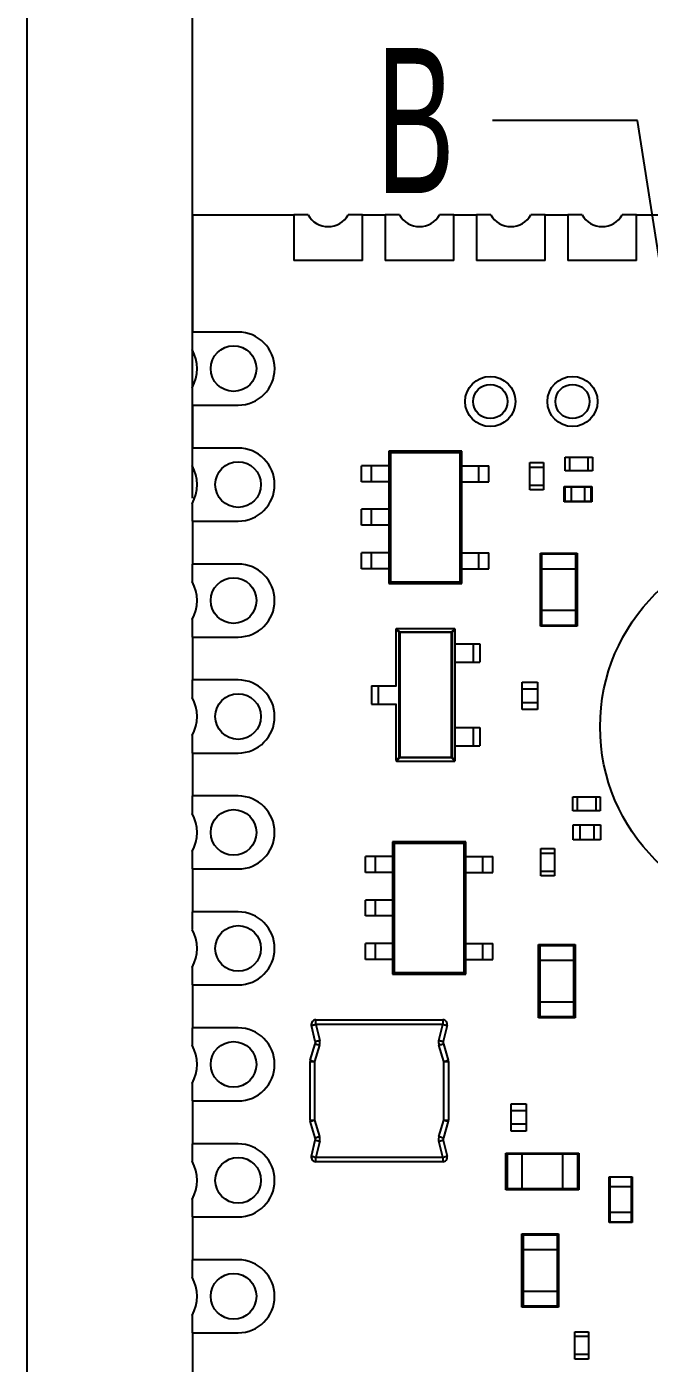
# Model space of a CAD drawing. Extents: x 13 to 282, y 8 to 200.
# Drawn here: x 12.8 to 40, y 106.4 to 165 of the extents above; entities that cross this region are included whole.
import ezdxf

# ---------------------------------------------------------------- set-up
doc = ezdxf.new("R2010")
doc.units = 0
doc.layers.get('0').update_dxf_attribs({"linetype": 'CONTINUOUS'})
doc.styles.add('SLDTEXTSTYLE0', font='TXT', dxfattribs={"width": 0.605})
doc.dimstyles.new('SLDDIMSTYLE0', dxfattribs={"dimtxt": 3.081982, "dimasz": 3.302, "dimexe": 0, "dimexo": 0.0625, "dimgap": 0.770496, "dimtad": 1, "dimdec": 1, "dimlfac": 0.5, "dimrnd": 1e-09, "dimzin": 12, "dimtxsty": 'SLDTEXTSTYLE0', "dimsah": 1, "dimcen": 0.09, "dimazin": 3, "dimtfac": 1, "dimtdec": 1, "dimtofl": 0, "dimtmove": 0, "dimatfit": 3, "dimtolj": 1, "dimtzin": 12})
doc.dimstyles.new('SLDDIMSTYLE4', dxfattribs={"dimtxt": 0.18, "dimasz": 3.302, "dimexe": 0, "dimexo": 0.0625, "dimgap": 0, "dimtad": 0, "dimtih": 1, "dimtoh": 1, "dimdec": 0, "dimrnd": 1e-09, "dimzin": 0, "dimtxsty": 'STANDARD', "dimblk1": 'NONE', "dimblk2": 'NONE', "dimsah": 1, "dimcen": 0.09, "dimazin": 3, "dimtfac": 3.302, "dimtdec": 0, "dimtofl": 0, "dimtmove": 0, "dimatfit": 3, "dimtolj": 1, "dimtzin": 0})

# ---------------------------------------------------------------- blocks, each defined once
blk = doc.blocks.new('_D_13')
at = {"color": 7, "linetype": 'CONTINUOUS'}
for p, q in [((20.034, 144.338), (20.034, 170.275)), ((43.845, 141.617), (43.845, 170.275)), ((43.845, 169.275), (20.034, 169.275))]:
    blk.add_line(p, q, dxfattribs=at)
for points in [[(20.034, 169.275), (23.336, 168.767), (23.336, 169.783)], [(43.845, 169.275), (40.543, 169.783), (40.543, 168.767)]]:
    blk.add_solid(points, dxfattribs=at)
at = {"color": 7, "linetype": 'CONTINUOUS', "insert": (26.916, 173.367), "char_height": 3.175, "attachment_point": 1, "style": 'SLDTEXTSTYLE0'}
blk.add_mtext('11.9', dxfattribs=at)

msp = doc.modelspace()

# ---------------------------------------------------------------- linework, layer by layer
at = {"color": 7, "linetype": 'CONTINUOUS'}
for p, q in [((12.777, 199.872), (12.777, 8.493)), ((20.034, 156.738), (20.034, 151.618)), ((24.474, 156.738), (20.034, 156.738)), ((25.097, 156.758), (24.474, 156.758)), ((24.474, 156.758), (24.474, 154.758)), ((27.474, 156.758), (26.851, 156.758)), ((27.474, 154.758), (27.474, 156.758)), ((28.474, 156.738), (27.474, 156.738)), ((28.474, 156.758), (28.474, 154.758)), ((29.097, 156.758), (28.474, 156.758)), ((31.474, 156.758), (30.851, 156.758)), ((31.474, 154.758), (31.474, 156.758)), ((32.474, 156.738), (31.474, 156.738)), ((33.097, 156.758), (32.474, 156.758)), ((32.474, 156.758), (32.474, 154.758)), ((35.474, 156.758), (34.851, 156.758)), ((35.474, 154.758), (35.474, 156.758)), ((36.474, 156.738), (35.474, 156.738)), ((36.474, 156.758), (36.474, 154.758)), ((37.097, 156.758), (36.474, 156.758)), ((39.474, 156.758), (38.851, 156.758)), ((39.474, 154.758), (39.474, 156.758)), ((60.474, 156.738), (39.474, 156.738)), ((27.474, 154.758), (24.474, 154.758)), ((31.474, 154.758), (28.474, 154.758)), ((35.474, 154.758), (32.474, 154.758)), ((39.474, 154.758), (36.474, 154.758)), ((20.014, 151.618), (20.014, 150.855)), ((22.034, 151.618), (20.014, 151.618)), ((20.014, 149.182), (20.014, 148.418)), ((20.014, 148.418), (22.034, 148.418)), ((20.034, 148.418), (20.034, 146.538)), ((20.014, 146.538), (20.014, 145.775)), ((22.034, 146.538), (20.014, 146.538)), ((28.626, 146.404), (28.626, 145.754)), ((31.826, 146.404), (28.626, 146.404)), ((28.699, 146.331), (28.626, 146.404)), ((28.626, 146.404), (28.626, 140.604)), ((31.752, 146.331), (31.826, 146.404)), ((31.826, 145.754), (31.826, 146.404)), ((31.826, 140.604), (31.826, 146.404)), ((28.699, 146.331), (28.699, 140.678)), ((31.752, 146.331), (28.699, 146.331)), ((31.752, 140.678), (31.752, 146.331)), ((34.807, 145.702), (34.807, 145.902)), ((34.807, 145.902), (35.407, 145.902)), ((35.407, 145.902), (35.407, 145.702)), ((36.353, 146.135), (36.553, 146.135)), ((36.353, 145.535), (36.353, 146.135)), ((36.553, 145.535), (36.553, 146.135)), ((36.553, 146.135), (37.353, 146.135)), ((37.353, 146.135), (37.353, 145.535)), ((37.353, 146.135), (37.553, 146.135)), ((37.553, 146.135), (37.553, 145.535)), ((27.438, 145.054), (27.438, 145.754)), ((27.874, 145.754), (27.438, 145.754)), ((27.874, 145.054), (27.874, 145.754)), ((32.577, 145.054), (32.577, 145.754)), ((32.577, 145.754), (33.014, 145.754)), ((33.014, 145.054), (33.014, 145.754)), ((34.807, 144.902), (34.807, 145.702)), ((34.807, 145.702), (35.407, 145.702)), ((35.407, 145.702), (35.407, 144.902)), ((36.553, 145.535), (36.353, 145.535)), ((37.353, 145.535), (36.553, 145.535)), ((37.553, 145.535), (37.353, 145.535)), ((27.874, 145.054), (27.438, 145.054)), ((28.626, 145.054), (28.626, 143.854)), ((31.826, 141.954), (31.826, 145.054)), ((32.577, 145.054), (33.014, 145.054)), ((35.407, 144.902), (34.807, 144.902)), ((34.807, 144.702), (34.807, 144.902)), ((35.407, 144.702), (34.807, 144.702)), ((35.407, 144.902), (35.407, 144.702)), ((36.314, 144.849), (36.339, 144.824)), ((36.314, 144.849), (36.614, 144.849)), ((36.314, 144.189), (36.314, 144.849)), ((36.614, 144.824), (36.339, 144.824)), ((36.339, 144.824), (36.339, 144.214)), ((36.614, 144.824), (36.614, 144.849)), ((36.614, 144.849), (37.214, 144.849)), ((37.214, 144.824), (36.614, 144.824)), ((36.614, 144.824), (36.614, 144.214)), ((37.214, 144.849), (37.214, 144.824)), ((37.214, 144.849), (37.514, 144.849)), ((37.214, 144.214), (37.214, 144.824)), ((37.489, 144.824), (37.214, 144.824)), ((37.489, 144.824), (37.514, 144.849)), ((37.489, 144.214), (37.489, 144.824)), ((37.514, 144.849), (37.514, 144.189)), ((20.014, 144.102), (20.014, 143.338)), ((36.314, 144.189), (36.339, 144.214)), ((36.614, 144.189), (36.314, 144.189)), ((36.339, 144.214), (36.614, 144.214)), ((36.614, 144.214), (37.214, 144.214)), ((36.614, 144.189), (36.614, 144.214)), ((37.214, 144.189), (36.614, 144.189)), ((37.214, 144.214), (37.214, 144.189)), ((37.214, 144.214), (37.489, 144.214)), ((37.514, 144.189), (37.214, 144.189)), ((37.489, 144.214), (37.514, 144.189)), ((27.438, 143.154), (27.438, 143.854)), ((27.874, 143.854), (27.438, 143.854)), ((27.874, 143.154), (27.874, 143.854)), ((20.014, 143.338), (22.034, 143.338)), ((20.034, 143.338), (20.034, 141.458)), ((27.874, 143.154), (27.438, 143.154)), ((28.626, 143.154), (28.626, 141.954)), ((27.438, 141.254), (27.438, 141.954)), ((27.874, 141.954), (27.438, 141.954)), ((27.874, 141.254), (27.874, 141.954)), ((32.577, 141.254), (32.577, 141.954)), ((32.577, 141.954), (33.014, 141.954)), ((33.014, 141.254), (33.014, 141.954)), ((35.274, 141.235), (35.274, 141.935)), ((35.274, 141.935), (35.324, 141.885)), ((35.274, 141.935), (36.874, 141.935)), ((35.324, 141.885), (35.324, 141.235)), ((36.824, 141.885), (35.324, 141.885)), ((36.874, 141.935), (36.824, 141.885)), ((36.824, 141.235), (36.824, 141.885)), ((36.874, 141.935), (36.874, 141.235)), ((20.014, 141.458), (20.014, 140.695)), ((22.034, 141.458), (20.014, 141.458)), ((27.874, 141.254), (27.438, 141.254)), ((28.626, 141.254), (28.626, 140.604)), ((31.826, 140.604), (31.826, 141.254)), ((32.577, 141.254), (33.014, 141.254)), ((35.274, 139.435), (35.274, 141.235)), ((35.274, 141.235), (35.324, 141.235)), ((35.324, 141.235), (35.324, 139.435)), ((36.824, 141.235), (35.324, 141.235)), ((36.824, 139.435), (36.824, 141.235)), ((36.824, 141.235), (36.874, 141.235)), ((36.874, 141.235), (36.874, 139.435)), ((28.699, 140.678), (28.626, 140.604)), ((28.626, 140.604), (31.826, 140.604)), ((28.699, 140.678), (31.752, 140.678)), ((31.752, 140.678), (31.826, 140.604)), ((35.324, 139.435), (35.274, 139.435)), ((35.274, 138.735), (35.274, 139.435)), ((35.324, 139.435), (36.824, 139.435)), ((35.324, 139.435), (35.324, 138.785)), ((36.874, 139.435), (36.824, 139.435)), ((36.824, 138.785), (36.824, 139.435)), ((36.874, 139.435), (36.874, 138.735)), ((20.014, 139.022), (20.014, 138.258)), ((35.324, 138.785), (35.274, 138.735)), ((35.324, 138.785), (36.824, 138.785)), ((36.824, 138.785), (36.874, 138.735)), ((20.014, 138.258), (22.034, 138.258)), ((20.034, 138.258), (20.034, 136.378)), ((28.968, 138.625), (28.943, 138.6)), ((29.084, 138.459), (28.943, 138.6)), ((28.943, 138.6), (28.943, 136.125)), ((28.968, 138.625), (29.109, 138.484)), ((31.518, 138.625), (28.968, 138.625)), ((29.084, 132.991), (29.084, 138.459)), ((29.109, 138.459), (29.084, 138.459)), ((29.109, 138.459), (29.109, 138.484)), ((29.109, 138.484), (31.377, 138.484)), ((29.109, 138.459), (29.109, 132.991)), ((31.377, 138.459), (29.109, 138.459)), ((31.377, 138.484), (31.518, 138.625)), ((31.377, 138.459), (31.377, 138.484)), ((31.377, 132.991), (31.377, 138.459)), ((31.377, 138.459), (31.402, 138.459)), ((31.543, 138.6), (31.402, 138.459)), ((31.402, 138.459), (31.402, 132.991)), ((31.543, 138.6), (31.518, 138.625)), ((31.543, 137.955), (31.543, 138.6)), ((36.874, 138.735), (35.274, 138.735)), ((31.543, 137.955), (31.543, 137.955)), ((31.543, 137.155), (31.543, 137.955)), ((32.32, 137.955), (32.32, 137.155)), ((32.32, 137.955), (32.62, 137.955)), ((32.62, 137.955), (32.62, 137.155)), ((31.543, 137.155), (31.543, 137.155)), ((31.543, 134.295), (31.543, 137.155)), ((32.32, 137.155), (32.62, 137.155)), ((20.014, 136.378), (20.014, 135.615)), ((22.034, 136.378), (20.014, 136.378)), ((27.866, 136.125), (27.866, 135.325)), ((27.866, 136.125), (28.166, 136.125)), ((28.166, 136.125), (28.166, 135.325)), ((34.475, 135.984), (34.475, 136.284)), ((34.475, 136.284), (35.135, 136.284)), ((34.475, 135.984), (35.135, 135.984)), ((34.475, 135.384), (34.475, 135.984)), ((35.135, 136.284), (35.135, 135.984)), ((35.135, 135.984), (35.135, 135.384)), ((27.866, 135.325), (28.166, 135.325)), ((28.943, 135.325), (28.943, 132.85)), ((35.135, 135.384), (34.475, 135.384)), ((34.475, 135.084), (34.475, 135.384)), ((35.135, 135.384), (35.135, 135.084)), ((35.135, 135.084), (34.475, 135.084)), ((31.543, 134.295), (31.543, 134.295)), ((31.543, 133.495), (31.543, 134.295)), ((32.32, 134.295), (32.32, 133.495)), ((32.32, 134.295), (32.62, 134.295)), ((32.62, 134.295), (32.62, 133.495)), ((20.014, 133.942), (20.014, 133.178)), ((20.014, 133.178), (22.034, 133.178)), ((20.034, 133.178), (20.034, 131.298)), ((28.943, 132.85), (29.084, 132.991)), ((29.109, 132.966), (28.968, 132.825)), ((29.084, 132.991), (29.109, 132.991)), ((29.109, 132.966), (29.109, 132.991)), ((29.109, 132.991), (31.377, 132.991)), ((31.377, 132.966), (29.109, 132.966)), ((31.377, 132.966), (31.377, 132.991)), ((31.402, 132.991), (31.377, 132.991)), ((31.518, 132.825), (31.377, 132.966)), ((31.402, 132.991), (31.543, 132.85)), ((31.543, 133.495), (31.543, 133.495)), ((31.543, 132.85), (31.543, 133.495)), ((32.32, 133.495), (32.62, 133.495)), ((28.943, 132.85), (28.968, 132.825)), ((28.968, 132.825), (31.518, 132.825)), ((31.518, 132.825), (31.543, 132.85)), ((20.014, 131.298), (20.014, 130.535)), ((22.034, 131.298), (20.014, 131.298)), ((36.692, 130.653), (36.692, 131.253)), ((36.692, 131.253), (36.892, 131.253)), ((36.892, 130.653), (36.892, 131.253)), ((36.892, 131.253), (37.692, 131.253)), ((37.692, 131.253), (37.692, 130.653)), ((37.692, 131.253), (37.892, 131.253)), ((37.892, 131.253), (37.892, 130.653)), ((36.892, 130.653), (36.692, 130.653)), ((37.692, 130.653), (36.892, 130.653)), ((37.892, 130.653), (37.692, 130.653)), ((36.706, 129.372), (36.706, 130.032)), ((36.706, 130.032), (37.006, 130.032)), ((37.006, 129.372), (37.006, 130.032)), ((37.006, 130.032), (37.606, 130.032)), ((37.606, 130.032), (37.606, 129.372)), ((37.606, 130.032), (37.906, 130.032)), ((37.906, 130.032), (37.906, 129.372)), ((20.014, 128.862), (20.014, 128.098)), ((28.798, 129.289), (28.798, 128.639)), ((31.998, 129.289), (28.798, 129.289)), ((28.872, 129.215), (28.798, 129.289)), ((28.798, 129.289), (28.798, 123.489)), ((28.872, 129.215), (28.872, 123.562)), ((31.924, 129.215), (28.872, 129.215)), ((31.924, 129.215), (31.998, 129.289)), ((31.924, 123.562), (31.924, 129.215)), ((31.998, 128.639), (31.998, 129.289)), ((31.998, 123.489), (31.998, 129.289)), ((35.281, 128.795), (35.281, 128.995)), ((35.281, 128.995), (35.881, 128.995)), ((35.881, 128.995), (35.881, 128.795)), ((37.006, 129.372), (36.706, 129.372)), ((37.606, 129.372), (37.006, 129.372)), ((37.906, 129.372), (37.606, 129.372)), ((27.61, 127.939), (27.61, 128.639)), ((28.046, 128.639), (27.61, 128.639)), ((28.046, 127.939), (28.046, 128.639)), ((32.75, 127.939), (32.75, 128.639)), ((32.75, 128.639), (33.186, 128.639)), ((33.186, 127.939), (33.186, 128.639)), ((35.281, 127.995), (35.281, 128.795)), ((35.281, 128.795), (35.881, 128.795)), ((35.881, 128.795), (35.881, 127.995)), ((20.014, 128.098), (22.034, 128.098)), ((20.034, 128.098), (20.034, 126.218)), ((28.046, 127.939), (27.61, 127.939)), ((28.798, 127.939), (28.798, 126.739)), ((31.998, 124.839), (31.998, 127.939)), ((32.75, 127.939), (33.186, 127.939)), ((35.881, 127.995), (35.281, 127.995)), ((35.281, 127.795), (35.281, 127.995)), ((35.881, 127.795), (35.281, 127.795)), ((35.881, 127.995), (35.881, 127.795)), ((27.61, 126.039), (27.61, 126.739)), ((28.046, 126.739), (27.61, 126.739)), ((28.046, 126.039), (28.046, 126.739)), ((20.014, 126.218), (20.014, 125.455)), ((22.034, 126.218), (20.014, 126.218)), ((28.046, 126.039), (27.61, 126.039)), ((28.798, 126.039), (28.798, 124.839)), ((27.61, 124.139), (27.61, 124.839)), ((28.046, 124.839), (27.61, 124.839)), ((28.046, 124.139), (28.046, 124.839)), ((32.75, 124.139), (32.75, 124.839)), ((32.75, 124.839), (33.186, 124.839)), ((33.186, 124.139), (33.186, 124.839)), ((35.19, 124.785), (36.79, 124.785)), ((35.19, 124.785), (35.24, 124.735)), ((35.19, 124.085), (35.19, 124.785)), ((36.74, 124.735), (35.24, 124.735)), ((35.24, 124.735), (35.24, 124.085)), ((36.79, 124.785), (36.74, 124.735)), ((36.74, 124.085), (36.74, 124.735)), ((36.79, 124.785), (36.79, 124.085)), ((28.046, 124.139), (27.61, 124.139)), ((28.798, 124.139), (28.798, 123.489)), ((31.998, 123.489), (31.998, 124.139)), ((32.75, 124.139), (33.186, 124.139)), ((20.014, 123.782), (20.014, 123.018)), ((28.872, 123.562), (28.798, 123.489)), ((28.872, 123.562), (31.924, 123.562)), ((31.924, 123.562), (31.998, 123.489)), ((35.19, 122.285), (35.19, 124.085)), ((35.19, 124.085), (35.24, 124.085)), ((35.24, 124.085), (35.24, 122.285)), ((36.74, 124.085), (35.24, 124.085)), ((36.74, 122.285), (36.74, 124.085)), ((36.74, 124.085), (36.79, 124.085)), ((36.79, 124.085), (36.79, 122.285)), ((20.014, 123.018), (22.034, 123.018)), ((20.034, 123.018), (20.034, 121.138)), ((28.798, 123.489), (31.998, 123.489)), ((35.24, 122.285), (35.19, 122.285)), ((35.19, 121.585), (35.19, 122.285)), ((35.24, 122.285), (36.74, 122.285)), ((35.24, 122.285), (35.24, 121.635)), ((36.79, 122.285), (36.74, 122.285)), ((36.74, 121.635), (36.74, 122.285)), ((36.79, 122.285), (36.79, 121.585)), ((25.411, 120.545), (25.243, 121.245)), ((25.437, 121.292), (25.437, 121.492)), ((25.437, 121.492), (30.99, 121.492)), ((25.437, 121.292), (25.605, 120.591)), ((30.99, 121.292), (25.437, 121.292)), ((30.821, 120.591), (30.99, 121.292)), ((30.99, 121.492), (30.99, 121.292)), ((31.184, 121.245), (31.016, 120.545)), ((35.24, 121.635), (35.19, 121.585)), ((36.79, 121.585), (35.19, 121.585)), ((35.24, 121.635), (36.74, 121.635)), ((36.74, 121.635), (36.79, 121.585)), ((20.014, 121.138), (20.014, 120.375)), ((22.034, 121.138), (20.014, 121.138)), ((25.192, 119.72), (25.408, 120.44)), ((25.599, 120.383), (25.383, 119.663)), ((31.043, 119.663), (30.827, 120.383)), ((31.019, 120.44), (31.235, 119.72)), ((25.183, 117.101), (25.183, 119.663)), ((25.183, 119.663), (25.383, 119.663)), ((25.383, 119.663), (25.383, 117.101)), ((31.043, 117.101), (31.043, 119.663)), ((31.043, 119.663), (31.243, 119.663)), ((31.243, 119.663), (31.243, 117.101)), ((20.014, 118.702), (20.014, 117.938)), ((20.014, 117.938), (22.034, 117.938)), ((20.034, 117.938), (20.034, 116.058)), ((33.987, 117.516), (33.987, 117.816)), ((33.987, 117.816), (34.647, 117.816)), ((34.647, 117.816), (34.647, 117.516)), ((25.183, 117.101), (25.383, 117.101)), ((25.383, 117.101), (25.599, 116.381)), ((30.827, 116.381), (31.043, 117.101)), ((31.043, 117.101), (31.243, 117.101)), ((33.987, 116.916), (33.987, 117.516)), ((33.987, 117.516), (34.647, 117.516)), ((34.647, 117.516), (34.647, 116.916)), ((25.408, 116.324), (25.192, 117.044)), ((31.235, 117.044), (31.019, 116.324)), ((34.647, 116.916), (33.987, 116.916)), ((33.987, 116.616), (33.987, 116.916)), ((34.647, 116.616), (33.987, 116.616)), ((34.647, 116.916), (34.647, 116.616)), ((20.014, 116.058), (20.014, 115.295)), ((22.034, 116.058), (20.014, 116.058)), ((25.243, 115.519), (25.411, 116.22)), ((25.605, 116.173), (25.437, 115.472)), ((30.99, 115.472), (30.821, 116.173)), ((31.016, 116.22), (31.184, 115.519)), ((25.437, 115.272), (25.437, 115.472)), ((25.437, 115.472), (30.99, 115.472)), ((30.99, 115.472), (30.99, 115.272)), ((33.757, 114.05), (33.757, 115.65)), ((33.807, 115.6), (33.757, 115.65)), ((33.757, 115.65), (34.457, 115.65)), ((33.807, 115.6), (33.807, 114.1)), ((34.457, 115.6), (33.807, 115.6)), ((34.457, 115.65), (36.257, 115.65)), ((34.457, 115.6), (34.457, 115.65)), ((36.257, 115.6), (34.457, 115.6)), ((34.457, 115.6), (34.457, 114.1)), ((36.257, 115.65), (36.257, 115.6)), ((36.257, 115.65), (36.957, 115.65)), ((36.257, 114.1), (36.257, 115.6)), ((36.907, 115.6), (36.257, 115.6)), ((36.957, 115.65), (36.907, 115.6)), ((36.907, 114.1), (36.907, 115.6)), ((36.957, 115.65), (36.957, 114.05)), ((30.99, 115.272), (25.437, 115.272)), ((38.283, 114.169), (38.283, 114.619)), ((38.283, 114.619), (38.303, 114.599)), ((38.283, 114.619), (39.283, 114.619)), ((38.303, 114.599), (38.303, 114.169)), ((39.263, 114.599), (38.303, 114.599)), ((39.263, 114.599), (39.283, 114.619)), ((39.263, 114.169), (39.263, 114.599)), ((39.283, 114.619), (39.283, 114.169)), ((20.014, 113.622), (20.014, 112.858)), ((33.807, 114.1), (33.757, 114.05)), ((34.457, 114.05), (33.757, 114.05)), ((33.807, 114.1), (34.457, 114.1)), ((34.457, 114.1), (36.257, 114.1)), ((34.457, 114.05), (34.457, 114.1)), ((36.257, 114.05), (34.457, 114.05)), ((36.257, 114.1), (36.257, 114.05)), ((36.257, 114.1), (36.907, 114.1)), ((36.957, 114.05), (36.257, 114.05)), ((36.957, 114.05), (36.907, 114.1)), ((38.283, 113.069), (38.283, 114.169)), ((38.283, 114.169), (38.303, 114.169)), ((38.303, 114.169), (38.303, 113.069)), ((39.263, 114.169), (38.303, 114.169)), ((39.263, 113.069), (39.263, 114.169)), ((39.263, 114.169), (39.283, 114.169)), ((39.283, 114.169), (39.283, 113.069)), ((38.303, 113.069), (38.283, 113.069)), ((38.283, 112.619), (38.283, 113.069)), ((38.303, 113.069), (39.263, 113.069)), ((38.303, 113.069), (38.303, 112.639)), ((39.283, 113.069), (39.263, 113.069)), ((39.263, 112.639), (39.263, 113.069)), ((39.283, 113.069), (39.283, 112.619)), ((20.014, 112.858), (22.034, 112.858)), ((20.034, 112.858), (20.034, 110.978)), ((38.303, 112.639), (38.283, 112.619)), ((39.283, 112.619), (38.283, 112.619)), ((38.303, 112.639), (39.263, 112.639)), ((39.263, 112.639), (39.283, 112.619)), ((34.462, 111.409), (34.462, 112.109)), ((34.462, 112.109), (34.512, 112.059)), ((34.462, 112.109), (36.062, 112.109)), ((34.512, 112.059), (34.512, 111.409)), ((36.012, 112.059), (34.512, 112.059)), ((36.062, 112.109), (36.012, 112.059)), ((36.012, 111.409), (36.012, 112.059)), ((36.062, 112.109), (36.062, 111.409)), ((34.462, 109.609), (34.462, 111.409)), ((34.462, 111.409), (34.512, 111.409)), ((34.512, 111.409), (34.512, 109.609)), ((36.012, 111.409), (34.512, 111.409)), ((36.012, 109.609), (36.012, 111.409)), ((36.012, 111.409), (36.062, 111.409)), ((36.062, 111.409), (36.062, 109.609)), ((20.014, 110.978), (20.014, 110.215)), ((22.034, 110.978), (20.014, 110.978)), ((34.512, 109.609), (34.462, 109.609)), ((34.462, 108.909), (34.462, 109.609)), ((34.512, 109.609), (36.012, 109.609)), ((34.512, 109.609), (34.512, 108.959)), ((36.062, 109.609), (36.012, 109.609)), ((36.012, 108.959), (36.012, 109.609)), ((36.062, 109.609), (36.062, 108.909)), ((34.512, 108.959), (34.462, 108.909)), ((36.062, 108.909), (34.462, 108.909)), ((34.512, 108.959), (36.012, 108.959)), ((36.012, 108.959), (36.062, 108.909)), ((20.014, 108.542), (20.014, 107.778)), ((20.014, 107.778), (22.034, 107.778)), ((20.034, 107.778), (20.034, 105.898)), ((36.774, 107.828), (37.374, 107.828)), ((36.774, 107.628), (36.774, 107.828)), ((37.374, 107.828), (37.374, 107.628)), ((36.774, 106.828), (36.774, 107.628)), ((36.774, 107.628), (37.374, 107.628)), ((37.374, 107.628), (37.374, 106.828)), ((37.374, 106.828), (36.774, 106.828)), ((36.774, 106.628), (36.774, 106.828)), ((37.374, 106.628), (36.774, 106.628)), ((37.374, 106.828), (37.374, 106.628))]:
    msp.add_line(p, q, dxfattribs=at)
at = {"color": 7, "linetype": 'CONTINUOUS', "flags": 128}
for points in [[(25.243, 121.245), (25.246, 121.246), (25.257, 121.249), (25.275, 121.253), (25.3, 121.259), (25.329, 121.266), (25.363, 121.274), (25.399, 121.283), (25.437, 121.292)], [(30.99, 121.292), (31.028, 121.283), (31.064, 121.274), (31.098, 121.266), (31.127, 121.259), (31.151, 121.253), (31.169, 121.249), (31.18, 121.246), (31.184, 121.245)], [(25.408, 120.44), (25.412, 120.439), (25.422, 120.436), (25.44, 120.431), (25.464, 120.424), (25.493, 120.415), (25.526, 120.405), (25.562, 120.394), (25.599, 120.383)], [(25.411, 120.545), (25.415, 120.545), (25.426, 120.548), (25.444, 120.552), (25.468, 120.558), (25.497, 120.565), (25.531, 120.573), (25.567, 120.582), (25.605, 120.591)], [(30.821, 120.591), (30.859, 120.582), (30.896, 120.573), (30.93, 120.565), (30.959, 120.558), (30.983, 120.552), (31.001, 120.548), (31.012, 120.545), (31.016, 120.545)], [(30.827, 120.383), (30.865, 120.394), (30.901, 120.405), (30.934, 120.415), (30.963, 120.424), (30.987, 120.431), (31.004, 120.436), (31.015, 120.439), (31.019, 120.44)], [(25.192, 119.72), (25.195, 119.719), (25.206, 119.716), (25.224, 119.71), (25.248, 119.703), (25.277, 119.695), (25.31, 119.685), (25.346, 119.674), (25.383, 119.663)], [(31.043, 119.663), (31.081, 119.674), (31.117, 119.685), (31.15, 119.695), (31.179, 119.703), (31.203, 119.71), (31.22, 119.716), (31.231, 119.719), (31.235, 119.72)], [(25.192, 117.044), (25.195, 117.045), (25.206, 117.048), (25.224, 117.054), (25.248, 117.061), (25.277, 117.069), (25.31, 117.079), (25.346, 117.09), (25.383, 117.101)], [(31.043, 117.101), (31.081, 117.09), (31.117, 117.079), (31.15, 117.069), (31.179, 117.061), (31.203, 117.054), (31.22, 117.048), (31.231, 117.045), (31.235, 117.044)], [(25.408, 116.324), (25.412, 116.325), (25.422, 116.328), (25.44, 116.333), (25.464, 116.341), (25.493, 116.349), (25.526, 116.359), (25.562, 116.37), (25.599, 116.381)], [(25.411, 116.22), (25.415, 116.219), (25.426, 116.216), (25.444, 116.212), (25.468, 116.206), (25.497, 116.199), (25.531, 116.191), (25.567, 116.182), (25.605, 116.173)], [(30.821, 116.173), (30.859, 116.182), (30.896, 116.191), (30.93, 116.199), (30.959, 116.206), (30.983, 116.212), (31.001, 116.216), (31.012, 116.219), (31.016, 116.22)], [(30.827, 116.381), (30.865, 116.37), (30.901, 116.359), (30.934, 116.349), (30.963, 116.341), (30.987, 116.333), (31.004, 116.328), (31.015, 116.325), (31.019, 116.324)], [(25.243, 115.519), (25.246, 115.518), (25.257, 115.515), (25.275, 115.511), (25.3, 115.505), (25.329, 115.498), (25.363, 115.49), (25.399, 115.481), (25.437, 115.472)], [(30.99, 115.472), (31.028, 115.481), (31.064, 115.49), (31.098, 115.498), (31.127, 115.505), (31.151, 115.511), (31.169, 115.515), (31.18, 115.518), (31.184, 115.519)]]:
    msp.add_lwpolyline(points, dxfattribs=at)
at = {"color": 7, "linetype": 'CONTINUOUS'}
for centre, radius in [((21.834, 150.018), 1), ((33.074, 148.578), 1.1), ((33.074, 148.578), 0.75), ((36.674, 148.578), 1.1), ((36.674, 148.578), 0.75), ((22.034, 144.938), 1), ((46.122, 134.325), 8.237), ((21.834, 139.858), 1), ((22.034, 134.778), 1), ((21.834, 129.698), 1), ((22.034, 124.618), 1), ((21.834, 119.538), 1), ((22.034, 114.458), 1), ((21.834, 109.378), 1)]:
    msp.add_circle(centre, radius, dxfattribs=at)
for centre, radius, start, end in [((25.974, 157.238), 1, 208.68547, 331.31446), ((29.974, 157.238), 1, 208.68529, 331.31465), ((33.974, 157.238), 1, 208.68533, 331.31461), ((37.974, 157.238), 1, 208.68537, 331.31457), ((22.034, 150.018), 1.6, 270.01875, 89.98121), ((18.534, 150.018), 1.7, 330.52713, 29.47295), ((22.033, 144.938), 1.6, 270.02318, 89.97678), ((18.534, 144.938), 1.7, 330.52714, 29.47294), ((22.033, 139.858), 1.6, 270.03777, 89.96219), ((18.534, 139.858), 1.7, 330.52714, 29.47294), ((29.109, 138.459), 0.0253, 90.99948, 179.00912), ((31.377, 138.459), 0.0253, 0.99103, 88.99177), ((22.033, 134.778), 1.6, 270.04813, 89.95183), ((18.534, 134.778), 1.7, 330.52715, 29.47293), ((29.109, 132.991), 0.0253, 180.98353, 269.00786), ((31.377, 132.991), 0.0253, 271.00089, 359.01632), ((22.033, 129.698), 1.6, 270.05663, 89.94333), ((18.534, 129.698), 1.7, 330.52709, 29.47299), ((22.032, 124.618), 1.6, 270.05951, 89.94045), ((18.534, 124.618), 1.7, 330.5271, 29.47298), ((25.437, 121.292), 0.2, 89.9995, 193.49604), ((30.99, 121.292), 0.2, 346.5048, 89.99984), ((22.033, 119.538), 1.6, 270.05149, 89.94846), ((18.534, 119.538), 1.7, 330.52711, 29.47298), ((25.216, 120.498), 0.2, 343.3013, 13.49595), ((25.216, 120.498), 0.4, 343.30109, 13.49598), ((31.21, 120.498), 0.4, 166.504, 196.69908), ((31.21, 120.498), 0.2, 166.50498, 196.7003), ((25.383, 119.663), 0.2, 163.30167, 180.00068), ((31.043, 119.663), 0.2, 359.99994, 16.69952), ((25.383, 117.101), 0.2, 179.99978, 196.69947), ((31.043, 117.101), 0.2, 343.30172, 0.00063), ((22.033, 114.458), 1.6, 270.04197, 89.95799), ((25.216, 116.266), 0.2, 346.50507, 16.70028), ((25.216, 116.266), 0.4, 346.50405, 16.69907), ((31.21, 116.266), 0.4, 163.30105, 193.49599), ((31.21, 116.266), 0.2, 163.30122, 193.49599), ((25.437, 115.472), 0.2, 166.50469, 269.99985), ((30.99, 115.472), 0.2, 269.99954, 13.49593), ((18.534, 114.458), 1.7, 330.52711, 29.47297), ((22.033, 109.378), 1.6, 270.02953, 89.97043), ((18.534, 109.378), 1.7, 330.52712, 29.47296)]:
    msp.add_arc(centre, radius, start, end, dxfattribs=at)
for points, knots in [([(28.667, 145.754), (28.582, 145.754), (28.412, 145.754), (28.217, 145.754), (28.09, 145.754), (28.013, 145.754), (27.944, 145.754), (27.895, 145.754), (27.874, 145.754)], [0, 0, 0, 0, 0.169579, 0.336914, 0.474298, 0.59748, 0.824805, 1, 1, 1, 1]), ([(31.784, 145.754), (31.869, 145.754), (32.039, 145.754), (32.234, 145.754), (32.361, 145.754), (32.438, 145.754), (32.507, 145.754), (32.556, 145.754), (32.577, 145.754)], [0, 0, 0, 0, 0.169579, 0.336914, 0.474298, 0.59748, 0.824805, 1, 1, 1, 1]), ([(28.667, 145.054), (28.582, 145.054), (28.412, 145.054), (28.217, 145.054), (28.09, 145.054), (28.013, 145.054), (27.944, 145.054), (27.895, 145.054), (27.874, 145.054)], [0, 0, 0, 0, 0.169579, 0.336914, 0.474298, 0.59748, 0.824805, 1, 1, 1, 1]), ([(31.784, 145.054), (31.869, 145.054), (32.039, 145.054), (32.234, 145.054), (32.361, 145.054), (32.438, 145.054), (32.507, 145.054), (32.556, 145.054), (32.577, 145.054)], [0, 0, 0, 0, 0.169579, 0.336914, 0.474298, 0.59748, 0.824805, 1, 1, 1, 1]), ([(28.667, 143.854), (28.582, 143.854), (28.412, 143.854), (28.217, 143.854), (28.09, 143.854), (28.013, 143.854), (27.944, 143.854), (27.895, 143.854), (27.874, 143.854)], [0, 0, 0, 0, 0.169579, 0.336914, 0.474298, 0.59748, 0.824805, 1, 1, 1, 1]), ([(28.667, 143.154), (28.582, 143.154), (28.412, 143.154), (28.217, 143.154), (28.09, 143.154), (28.013, 143.154), (27.944, 143.154), (27.895, 143.154), (27.874, 143.154)], [0, 0, 0, 0, 0.169579, 0.336914, 0.474298, 0.59748, 0.824805, 1, 1, 1, 1]), ([(28.667, 141.954), (28.582, 141.954), (28.412, 141.954), (28.217, 141.954), (28.09, 141.954), (28.013, 141.954), (27.944, 141.954), (27.895, 141.954), (27.874, 141.954)], [0, 0, 0, 0, 0.169579, 0.336914, 0.474298, 0.59748, 0.824805, 1, 1, 1, 1]), ([(31.784, 141.954), (31.869, 141.954), (32.039, 141.954), (32.234, 141.954), (32.361, 141.954), (32.438, 141.954), (32.507, 141.954), (32.556, 141.954), (32.577, 141.954)], [0, 0, 0, 0, 0.169579, 0.336914, 0.474298, 0.59748, 0.824805, 1, 1, 1, 1]), ([(28.667, 141.254), (28.582, 141.254), (28.412, 141.254), (28.217, 141.254), (28.09, 141.254), (28.013, 141.254), (27.944, 141.254), (27.895, 141.254), (27.874, 141.254)], [0, 0, 0, 0, 0.169579, 0.336914, 0.474298, 0.59748, 0.824805, 1, 1, 1, 1]), ([(31.784, 141.254), (31.869, 141.254), (32.039, 141.254), (32.234, 141.254), (32.361, 141.254), (32.438, 141.254), (32.507, 141.254), (32.556, 141.254), (32.577, 141.254)], [0, 0, 0, 0, 0.169579, 0.336914, 0.474298, 0.59748, 0.824805, 1, 1, 1, 1]), ([(31.516, 137.955), (31.593, 137.955), (31.744, 137.955), (31.934, 137.955), (32.082, 137.955), (32.174, 137.955), (32.251, 137.955), (32.289, 137.955), (32.3, 137.955), (32.31, 137.955), (32.317, 137.955), (32.32, 137.955)], [0, 0, 0, 0, 0.210107, 0.414816, 0.58796, 0.804693, 0.948567, 0.970552, 0.982412, 0.99024, 1, 1, 1, 1]), ([(31.516, 137.155), (31.593, 137.155), (31.744, 137.155), (31.934, 137.155), (32.082, 137.155), (32.174, 137.155), (32.251, 137.155), (32.289, 137.155), (32.3, 137.155), (32.31, 137.155), (32.317, 137.155), (32.32, 137.155)], [0, 0, 0, 0, 0.210107, 0.414816, 0.58796, 0.804693, 0.948567, 0.970552, 0.982412, 0.99024, 1, 1, 1, 1]), ([(28.166, 136.125), (28.17, 136.125), (28.176, 136.125), (28.187, 136.125), (28.197, 136.125), (28.235, 136.125), (28.313, 136.125), (28.404, 136.125), (28.552, 136.125), (28.743, 136.125), (28.894, 136.125), (28.97, 136.125)], [0, 0, 0, 0, 0.00976, 0.017588, 0.029451, 0.051436, 0.195308, 0.412041, 0.585184, 0.789896, 1, 1, 1, 1]), ([(28.166, 135.325), (28.17, 135.325), (28.176, 135.325), (28.187, 135.325), (28.197, 135.325), (28.235, 135.325), (28.313, 135.325), (28.404, 135.325), (28.552, 135.325), (28.743, 135.325), (28.894, 135.325), (28.97, 135.325)], [0, 0, 0, 0, 0.00976, 0.017588, 0.029451, 0.051436, 0.195308, 0.412041, 0.585184, 0.789896, 1, 1, 1, 1]), ([(31.516, 134.295), (31.593, 134.295), (31.744, 134.295), (31.934, 134.295), (32.082, 134.295), (32.174, 134.295), (32.251, 134.295), (32.289, 134.295), (32.3, 134.295), (32.31, 134.295), (32.317, 134.295), (32.32, 134.295)], [0, 0, 0, 0, 0.210107, 0.414816, 0.58796, 0.804693, 0.948567, 0.970552, 0.982412, 0.99024, 1, 1, 1, 1]), ([(31.516, 133.495), (31.593, 133.495), (31.744, 133.495), (31.934, 133.495), (32.082, 133.495), (32.174, 133.495), (32.251, 133.495), (32.289, 133.495), (32.3, 133.495), (32.31, 133.495), (32.317, 133.495), (32.32, 133.495)], [0, 0, 0, 0, 0.210107, 0.414816, 0.58796, 0.804693, 0.948567, 0.970552, 0.982412, 0.99024, 1, 1, 1, 1]), ([(28.84, 128.639), (28.754, 128.639), (28.585, 128.639), (28.389, 128.639), (28.262, 128.639), (28.185, 128.639), (28.116, 128.639), (28.067, 128.639), (28.046, 128.639)], [0, 0, 0, 0, 0.169579, 0.336914, 0.474298, 0.59748, 0.824805, 1, 1, 1, 1]), ([(31.956, 128.639), (32.041, 128.639), (32.211, 128.639), (32.407, 128.639), (32.533, 128.639), (32.61, 128.639), (32.68, 128.639), (32.728, 128.639), (32.75, 128.639)], [0, 0, 0, 0, 0.169579, 0.336914, 0.474298, 0.59748, 0.824805, 1, 1, 1, 1]), ([(28.84, 127.939), (28.754, 127.939), (28.585, 127.939), (28.389, 127.939), (28.262, 127.939), (28.185, 127.939), (28.116, 127.939), (28.067, 127.939), (28.046, 127.939)], [0, 0, 0, 0, 0.169579, 0.336914, 0.474298, 0.59748, 0.824805, 1, 1, 1, 1]), ([(31.956, 127.939), (32.041, 127.939), (32.211, 127.939), (32.407, 127.939), (32.533, 127.939), (32.61, 127.939), (32.68, 127.939), (32.728, 127.939), (32.75, 127.939)], [0, 0, 0, 0, 0.169579, 0.336914, 0.474298, 0.59748, 0.824805, 1, 1, 1, 1]), ([(28.84, 126.739), (28.754, 126.739), (28.585, 126.739), (28.389, 126.739), (28.262, 126.739), (28.185, 126.739), (28.116, 126.739), (28.067, 126.739), (28.046, 126.739)], [0, 0, 0, 0, 0.169579, 0.336914, 0.474298, 0.59748, 0.824805, 1, 1, 1, 1]), ([(28.84, 126.039), (28.754, 126.039), (28.585, 126.039), (28.389, 126.039), (28.262, 126.039), (28.185, 126.039), (28.116, 126.039), (28.067, 126.039), (28.046, 126.039)], [0, 0, 0, 0, 0.169579, 0.336914, 0.474298, 0.59748, 0.824805, 1, 1, 1, 1]), ([(28.84, 124.839), (28.754, 124.839), (28.585, 124.839), (28.389, 124.839), (28.262, 124.839), (28.185, 124.839), (28.116, 124.839), (28.067, 124.839), (28.046, 124.839)], [0, 0, 0, 0, 0.169579, 0.336914, 0.474298, 0.59748, 0.824805, 1, 1, 1, 1]), ([(31.956, 124.839), (32.041, 124.839), (32.211, 124.839), (32.407, 124.839), (32.533, 124.839), (32.61, 124.839), (32.68, 124.839), (32.728, 124.839), (32.75, 124.839)], [0, 0, 0, 0, 0.169579, 0.336914, 0.474298, 0.59748, 0.824805, 1, 1, 1, 1]), ([(28.84, 124.139), (28.754, 124.139), (28.585, 124.139), (28.389, 124.139), (28.262, 124.139), (28.185, 124.139), (28.116, 124.139), (28.067, 124.139), (28.046, 124.139)], [0, 0, 0, 0, 0.169579, 0.336914, 0.474298, 0.59748, 0.824805, 1, 1, 1, 1]), ([(31.956, 124.139), (32.041, 124.139), (32.211, 124.139), (32.407, 124.139), (32.533, 124.139), (32.61, 124.139), (32.68, 124.139), (32.728, 124.139), (32.75, 124.139)], [0, 0, 0, 0, 0.169579, 0.336914, 0.474298, 0.59748, 0.824805, 1, 1, 1, 1])]:
    msp.add_open_spline(points, degree=3, knots=knots, dxfattribs=at)

# ---------------------------------------------------------------- texts
at = {"color": 7, "linetype": 'CONTINUOUS', "insert": (28.091, 164.061), "char_height": 6.35, "attachment_point": 1, "style": 'SLDTEXTSTYLE0'}
msp.add_mtext('B', dxfattribs=at)

# ---------------------------------------------------------------- dimensions: what is measured, and where the dimension line sits
at = {"color": 7, "linetype": 'CONTINUOUS'}
dim = msp.add_linear_dim(base=(20.034, 169.275), p1=(43.845, 140.617), p2=(20.034, 143.338), dimstyle='SLDDIMSTYLE0', dxfattribs=at)
dim.commit()
dim.dimension.update_dxf_attribs({"geometry": '_D_13', "text_midpoint": (31.032, 169.275), "dimtype": 160})

# ---------------------------------------------------------------- leaders
at = {"color": 7, "linetype": 'CONTINUOUS', "has_arrowhead": 0}
msp.add_leader([(42.513, 141.729), (39.525, 160.887), (33.175, 160.887)], dimstyle='SLDDIMSTYLE4', dxfattribs=at)

doc.saveas('drawing.dxf')
